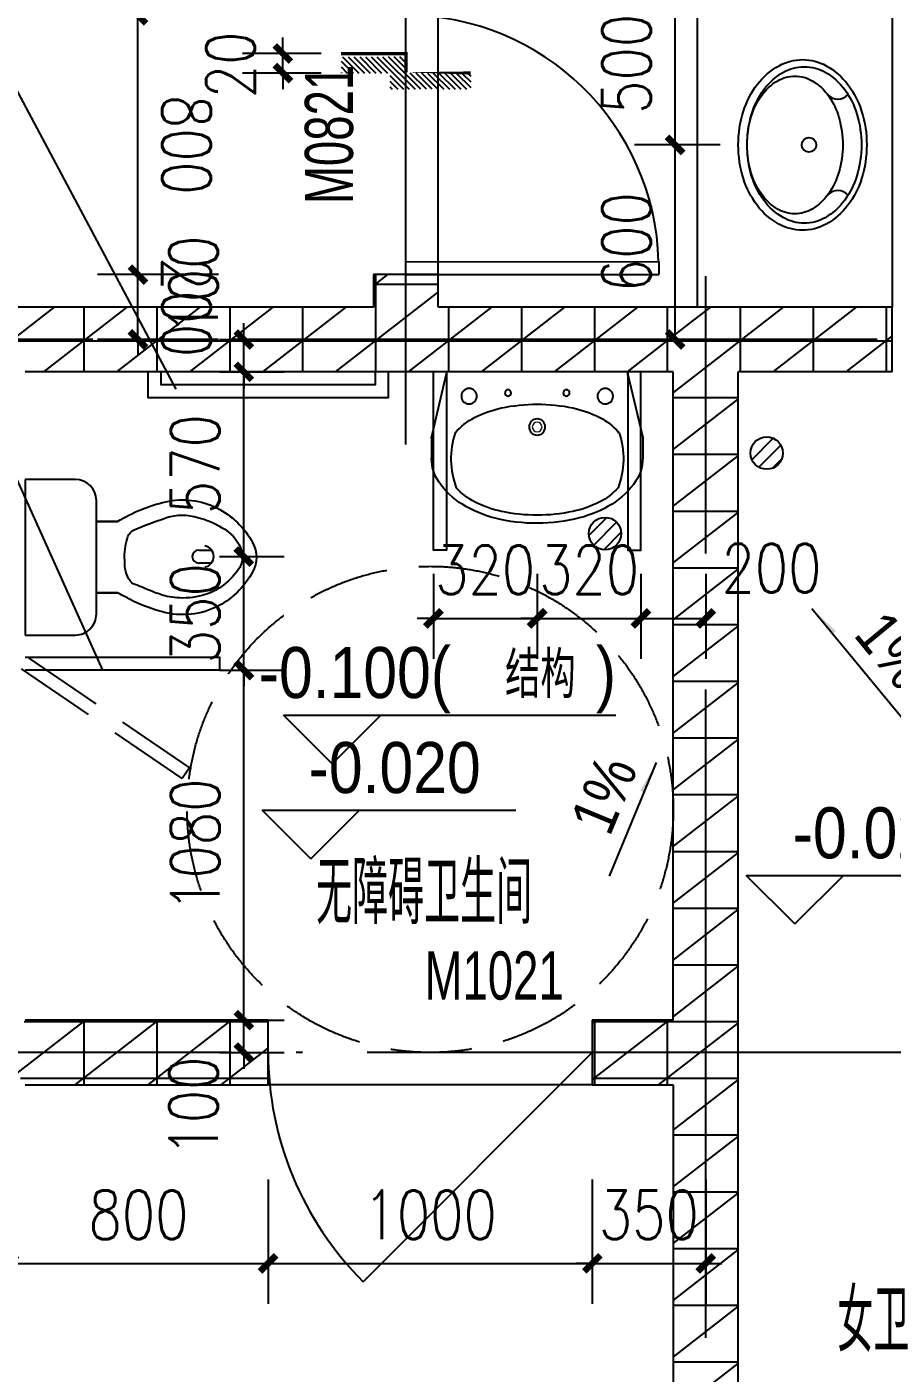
# Model space of a CAD drawing. Extents: x 718358 to 1668613, y -348838 to -159582.
# Drawn here: x 825773 to 828443, y -191310 to -187156 of the extents above; entities that cross this region are included whole.
import ezdxf

# ---------------------------------------------------------------- set-up
doc = ezdxf.new("R2010")
doc.units = 0
doc.header["$LTSCALE"] = 1000
doc.linetypes.add('DASH', pattern=[0.35, 0.25, -0.1])
doc.linetypes.add('DOTE', pattern=[2.4200000000000004, 2, -0.2, 0.02, -0.2])
for name, color, linetype in [('建-厨卫用具', 66, 'Continuous'), ('建-墙体', 2, 'Continuous'), ('建-尺寸', 73, 'Continuous'), ('建-影线', 8, 'Continuous'), ('建-房间名', 7, 'Continuous'), ('建-标高', 3, 'Continuous'), ('建-符号', 3, 'Continuous'), ('建-符号说明', 7, 'Continuous'), ('建-索引', 3, 'Continuous'), ('建-轴网', 14, 'DOTE'), ('建-门窗', 4, 'Continuous'), ('建-门窗-编号', 7, 'Continuous'), ('高差符号', 7, 'Continuous')]:
    doc.layers.add(name, color=color, linetype=linetype)
doc.styles.add('_TCH_DIM', font='gt单线西文.shx', dxfattribs={"width": 0.8, "bigfont": 'gt单线中文.shx'})
doc.styles.add('_TCH_WINDOW', font='gt单线西文.shx', dxfattribs={"height": 3.5, "bigfont": 'gt单线中文.shx'})
doc.styles.add('DIM_FONT', font='SIMPLEX.shx', dxfattribs={"width": 0.8, "bigfont": 'GBCBIG.shx'})
doc.dimstyles.new('DIMN50', dxfattribs={"dimscale": 0.5, "dimtxt": 300, "dimasz": 100, "dimexe": 250, "dimexo": 300, "dimgap": 150, "dimtad": 1, "dimdec": 0, "dimzin": 0, "dimdsep": 46, "dimtxsty": 'DIM_FONT', "dimblk": 'ARCHTICK', "dimcen": 0.09, "dimdle": 1, "dimclrt": 7, "dimazin": 2, "dimtfac": 1, "dimtdec": 0, "dimtix": 1, "dimtmove": 2, "dimatfit": 3, "dimldrblk": 'ARCHTICK', "dimfxl": 1, "dimtolj": 1, "dimtzin": 0, "dimarcsym": 0})
pattern_1 = [(0, (0, 0), (0, 175), []), (37.875, (200, 0), (-84.80763867203999, 109.0383283764141), []), (90, (200, 0), (-225, 1.377727649040772e-14), [])]

# ---------------------------------------------------------------- blocks, each defined once
blk = doc.blocks.new('11111')
at = {"layer": '建-厨卫用具', "elevation": -5.238689482212067e-10}
for points in [[(222493.5282316009, -96606.94766432059, -0.1264059156812979), (222564.6822960513, -96630.97118242795, -0.1060136522014799), (222627.5207213949, -96694.17865737353, -0.08597470939262765), (222663.5344296884, -96779.42934949498, -0.07572130438042109), (222671.6064276355, -96884.02245416993, -0.07572130438042103), (222648.1724310279, -96986.27568149997, -0.08597470939262739), (222599.9605415138, -97065.2711332785, -0.1060136522014799), (222528.4744624663, -97118.50263796386, -0.126405915681298), (222454.5522514319, -97131.75167663977, -0.1264059156813012), (222383.3981869813, -97107.72815853229, -0.1060136522014812), (222320.5597616378, -97044.52068358671, -0.08597470939262748), (222284.5460533442, -96959.26999146538, -0.07572130438042084), (222276.4740553972, -96854.67688679055, -0.0757213043804216), (222299.9080520048, -96752.42365946039, -0.08597470939262851), (222348.1199415189, -96673.42820768198, -0.1060136522014808), (222419.6060205664, -96620.19670299662, -0.1264059156812981)], [(222497.3825549927, -96628.97192561021, -0.1296411155611918), (222560.3961817159, -96650.69494096842, -0.1064128676310377), (222616.5579776643, -96708.73561652552, -0.08448543436858222), (222648.4297942988, -96786.63775058929, -0.07361034533141496), (222655.4466283293, -96882.82215604407, -0.07361034533141518), (222634.2981370569, -96976.91475474008, -0.08448543436858182), (222591.2680628506, -97049.25401034218, -0.1064128676310415), (222527.1484923475, -97098.36152526399, -0.1296411155611935), (222461.6172144718, -97110.53765638312, -0.1296411155611975), (222398.6035877488, -97088.8146410248, -0.1064128676310372), (222342.4417918001, -97030.77396546782, -0.08448543436858316), (222310.5699751657, -96952.87183140405, -0.07361034533141482), (222303.5531411351, -96856.68742594938, -0.07361034533141542), (222324.7016324076, -96762.59482725326, -0.0844854343685807), (222367.731706614, -96690.25557165116, -0.1064128676310396), (222431.851277117, -96641.14805672935, -0.1296411155611968)], [(222466.4157779784, -96655.65696744109, -0.1353250897898321), (222518.5828480072, -96674.2954046505, -0.1069056115425878), (222565.835221879, -96725.46392079617, -0.08188283238079923), (222592.1919599248, -96793.5739319718, -0.0701039261336648), (222597.7947694791, -96878.54041779402, -0.0701039261336652), (222579.7019329764, -96961.7470548799, -0.08188283238079828), (222543.5729512418, -97025.21632257383, -0.1069056115425893), (222489.2802311011, -97068.84319984901, -0.1353250897898379), (222434.9321729141, -97079.57087938895, -0.1353250897898329), (222382.7651028853, -97060.93244217953, -0.1069056115425877), (222335.5127290135, -97009.76392603386, -0.08188283238079921), (222309.1559909678, -96941.65391485812, -0.07010392613366577), (222303.5531814134, -96856.68742903601, -0.07010392613366567), (222321.6460179163, -96773.48079195002, -0.08188283238079766), (222357.7749996507, -96710.0115242562, -0.1069056115425858), (222412.0677197915, -96666.38464698102, -0.135325089789835)]]:
    blk.add_lwpolyline(points, format="xyb", close=True, dxfattribs=at)
at = {"layer": '建-厨卫用具'}
blk.add_circle((222493.8958370817, -96870.82449958904), 22.5, dxfattribs=at)
for centre, radius, start, end in [((222596.1336903667, -96694.94100568886), 41.77963800000008, 217.9863055366795, 314.890153916591), ((222569.4327788044, -97058.88104451296), 41.38907400000033, 36.062965968971, 134.0691055315327)]:
    blk.add_arc(centre, radius, start, end, dxfattribs=at)
at = {"layer": '建-厨卫用具', "style": 'DIM_FONT', "text_generation_flag": 4, "width": 0.8000000000049426, "flags": 9}
for tag in ['XSIZE', 'YSIZE']:
    blk.add_attdef(tag, (222579.701932977, -96961.74705487816), '', height=0.4999999999992017, rotation=265.7525055361522, dxfattribs=at)
blk = doc.blocks.new('A$C28466982')
at = {"layer": '建-厨卫用具'}
h = blk.add_hatch(dxfattribs=at)
h.set_pattern_fill('ANSI31', color=256, scale=20, style=0)
h.set_pattern_definition([(45, (-61544.16680962362, -20665.7264309668), (-22.45064030267288, 22.45064030267288), [])])
edge = h.paths.add_edge_path()
edge.add_arc((50.00074955845776, 50.00030529721698), 50, 0, 360)
blk.add_circle((50.00074955845776, 50.00030529721698), 50, dxfattribs=at)
blk = doc.blocks.new('$plan$00000379')
for p, q in [((-574.8150030926518, 18.02611091148638), (-536.0122078462721, 18.02611091148638)), ((-571.793630337485, 18.02611091148638), (-571.793630337485, 18.02611091148638)), ((-536.0122078462721, -21.97388908851362), (-576.1223916524535, -21.44219996647485))]:
    blk.add_line(p, q)
for points in [[(-155, 240, 0.4142135623730953), (-219.9999999999999, 174.9999999999999, 0.4142135623730953)], [(-220, -175.0000000000001, 0.4142135623730948), (-155, -240, 0.4142135623730948)]]:
    blk.add_lwpolyline(points, format="xyb")
for points in [[(0, 240), (-155, 240)], [(0, -240), (0, 240)], [(-219.9999999999999, 174.9999999999999), (-220, -175)], [(-219.9999999999999, 109.9999999999999), (-284.9999999999999, 109.9999999999999)], [(-285, -110), (-220, -110)], [(-155, -240), (0, -240)]]:
    blk.add_lwpolyline(points)
for points in [[(-285, -109.9999999999999, -0.08237143858099732), (-434.2430248575398, -171.1144866279471, -0.1740470824314706), (-591.8551810229347, -152.0541382201461, -0.1528473020657922), (-702.0939010830311, -45.51443286621149, -0.2548696817408012), (-702.0939010830311, 45.51443286621149, -0.1351933975900247), (-606.5586613463634, 144.4587849712505, -0.1926795873782602), (-434.2430248575398, 171.1144866279471, -0.06671492325264759), (-319.8015900733578, 127.9793987303869, 0.008412373634282743), (-285, 109.9999999999999), (-219.9999999999999, 109.9999999999999), (-220, -110)], [(-306.9262664991139, -0.8683674691580023, -0.07376387316381303), (-317.3481625441127, -63.70912111690426, -0.219411140403852), (-336.9936403498192, -85.0700682716493, -0.01801629876342241), (-436.0513107298644, -122.2654513507056, -0.1630079138164891), (-533.2458641866729, -122.2654513507056, -0.08455933645491755), (-606.1777308904076, -91.92717690741405, -0.1855194945922019), (-665.8032110443054, -26.45408592303762, -0.2527856251577699), (-657.7289295423222, 38.65732423044675, -0.08369401797054446), (-606.1777308904076, 90.19044196909805, -0.07832297871755105), (-556.067464850182, 115.1360233295108, -0.08695088721093433), (-476.9922120850791, 125.6434390788939, -0.07127759831526258), (-415.7427124434507, 114.2651814588573, -0.02171937501492694), (-371.3527887252725, 97.07749431069588, 0.0161687077751177), (-336.9936403498192, 83.3333333333333, -0.1587682366350777), (-323.7586917040814, 72.9958866810358, -0.168813717977954), (-307.532161522342, 11.58422568069976)]]:
    blk.add_lwpolyline(points, format="xyb", close=True)
for centre, radius, start, end in [((-548.839700754657, -2.590130554557462), 33.1624146246389, 100.0495452038997, 259.9504547961003), ((-536.0122078462721, -1.973889088513616), 20, 270, 90.00000000000001)]:
    blk.add_arc(centre, radius, start, end)
blk = doc.blocks.new('$plan$00000344')
for p, q in [((-280, -10), (-280, 0)), ((280, 0), (280, -10)), ((-250.5056433758025, -188.9030317685026), (-250.5056433758025, -185.6802697010202)), ((-247.7897820911921, -182.8401157246291), (-250.1659381378457, -184.9292631582935))]:
    blk.add_line(p, q)
for points in [[(-280, 0), (280, 0)], [(-325.6508892814171, -199.5069900706051), (-280, -5)], [(325.7196470476707, -203.679623150008), (280, -5)]]:
    blk.add_lwpolyline(points)
for points in [[(253.0475816802033, -188.2804691079212, 0.09820830243506523), (193.1688142264323, -140.8346282304191, 0.06628655020752823), (110.3513957322097, -111.3619009821798, 0.05242807133200639), (5.684341886080801e-14, -99.75898632568851, 0.05242807133200623), (-110.351395732209, -111.3619009821796, 0.06628655020752873), (-193.1688142264323, -140.834628230419, 0.09387597160402227), (-250.8409032847541, -185.7313891483784, 0.171377175730478)], [(-325.6508892814171, -199.5069900706051, 0.008223360270598503), (-325.7364341085271, -203.6789118161633, 0.1492852629222198)], [(-325.7364341085271, -265.6789118161633, 0.1492852629222198), (-304.3806079413716, -336.6408204226024, 0.1070785342951636), (-230.904903495943, -407.7090984504992, 0.07562500008442274), (-131.0498841262887, -450.4504317036771, 0.06243575474683043), (-0.8124120338861758, -467.3138035618238, 0.06243575474683045), (129.5575588546746, -451.507376452533, 0.07562500008442267), (229.7559793793862, -409.5773992771719, 0.1070785342951638), (303.8057199892309, -339.1074397112891, 0.1492852629222203), (325.7364341085272, -268.3210881838367, 0.005205445689566639), (325.7196470476707, -265.679623150008, 0.08659555624924029)], [(-249.5287737420379, -357.743287390725, 0.09134118956209383), (-193.1688142264323, -401.1653717695809, 0.06628655020752874), (-110.3513957322091, -430.6380990178203, 0.05242807133200617), (0, -442.2410136743115, 0.05242807133200618), (110.3513957322091, -430.6380990178203, 0.06628655020752877), (193.1688142264322, -401.165371769581, 0.09175590019007512), (249.7445037594281, -357.502875476107, 0.1713771757304789)]]:
    blk.add_lwpolyline(points, format="xyb")
at = {"flags": 128}
for points in [[(-325.7196470476707, -203.679623150008), (-325.7364341085272, -268.3210881838367)], [(325.7196470476707, -203.679623150008), (325.7364341085272, -268.3210881838367)]]:
    blk.add_lwpolyline(points, dxfattribs=at)
for points in [[(-253.0475816802033, -188.2804691079212, 0.1725462446217063), (-249.7445037594281, -357.502875476107, 0.7263952009259942)], [(253.0475816802033, -188.2804691079212, -0.1725462446217063), (249.7445037594281, -357.502875476107, -0.7263952009259942)]]:
    blk.add_lwpolyline(points, format="xyb", dxfattribs=at)
for centre, radius in [((-210, -75), 24), ((-210, -75), 24), ((-210, -75), 24), ((-90, -65), 10), ((90, -65), 10), ((210, -75), 24), ((0, -170), 25)]:
    blk.add_circle(centre, radius)
at = {"lineweight": 13}
blk.add_circle((0, -170), 15, dxfattribs=at)
blk.add_arc((-249.5056433758025, -185.6802697010202), 1, 131.3223568947546, 180)
blk = doc.blocks.new('_ArchTick')
at = {"color": 0, "linetype": 'ByBlock', "const_width": 0.4}
blk.add_lwpolyline([(-0.5, -0.5), (0.5, 0.5)], dxfattribs=at)
blk = doc.blocks.new('*D743')
at = {"layer": 'Defpoints', "color": 0, "transparency": 16777216}
for p in [(826115.9498024258, -187920.4578857506), (826514.1231531292, -187920.4574205616), (826514.1233867925, -188120.458894691)]:
    blk.add_point(p, dxfattribs=at)
at = {"layer": '建-尺寸', "color": 0, "lineweight": -2, "transparency": 16777216}
for p, q in [((826115.9498024258, -187920.4578857506), (826115.9497440105, -187870.4578857506)), ((826364.1231531294, -187920.4575958078), (825990.9498024259, -187920.4580317891)), ((826115.950036089, -188120.45935988), (826115.9498024258, -187920.4578857506)), ((826364.1233867926, -188120.4590699372), (825990.9500360892, -188120.4595059184)), ((826115.950036089, -188120.45935988), (826115.9500945044, -188170.45935988))]:
    blk.add_line(p, q, dxfattribs=at)
at = {"layer": '建-尺寸', "color": 0, "lineweight": -2, "transparency": 16777216, "xscale": 50, "yscale": 50, "zscale": 50}
for p, rotation in [((826115.9498024258, -187920.4578857506), 270.0000669390957), ((826115.950036089, -188120.45935988), 90.00006693909572)]:
    blk.add_blockref('_ArchTick', p, dxfattribs=dict(at, rotation=rotation))
at = {"layer": '建-尺寸', "color": 7, "transparency": 16777216, "insert": (826265.9499192574, -188020.4584475693), "char_height": 150, "attachment_point": 5, "rotation": 270.00006693909575, "style": 'DIM_FONT'}
blk.add_mtext('\\A1;200', dxfattribs=at)
blk = doc.blocks.new('*D744')
at = {"layer": 'Defpoints', "color": 0, "transparency": 16777216}
for p in [(826115.9488677796, -187120.4578857512), (826514.122218483, -187120.4574205622), (826514.1231531291, -187920.4574205616)]:
    blk.add_point(p, dxfattribs=at)
at = {"layer": '建-尺寸', "color": 0, "lineweight": -2, "transparency": 16777216}
for p, q in [((826364.1222184831, -187120.4575958083), (825990.9488677797, -187120.4580317896)), ((826115.9498030099, -187920.9578857506), (826115.9488671955, -187119.9578857512)), ((826364.1231531292, -187920.4575958078), (825990.9498024258, -187920.4580317891))]:
    blk.add_line(p, q, dxfattribs=at)
at = {"layer": '建-尺寸', "color": 0, "lineweight": -2, "transparency": 16777216, "xscale": 50, "yscale": 50, "zscale": 50}
for p, rotation in [((826115.9488677796, -187120.4578857512), 90.00006693909721), ((826115.9498024257, -187920.4578857506), 270.0000669390972)]:
    blk.add_blockref('_ArchTick', p, dxfattribs=dict(at, rotation=rotation))
at = {"layer": '建-尺寸', "color": 7, "transparency": 16777216, "insert": (826265.9493351027, -187520.4577105049), "char_height": 150, "attachment_point": 5, "rotation": 270.0000669390972, "style": 'DIM_FONT'}
blk.add_mtext('\\A1;800', dxfattribs=at)
blk = doc.blocks.new('*D746')
at = {"layer": 'Defpoints', "color": 0, "transparency": 16777216}
for p in [(826563.0619689224, -187238.415451575), (826831.3946481931, -187238.415451575), (826831.3946481931, -187298.415451575)]:
    blk.add_point(p, dxfattribs=at)
at = {"layer": '建-尺寸', "color": 0, "lineweight": -2, "transparency": 16777216}
for p, q in [((826563.0619689224, -187238.415451575), (826563.0619689224, -187188.415451575)), ((826681.3946481931, -187238.415451575), (826438.0619689224, -187238.415451575)), ((826563.0619689224, -187298.415451575), (826563.0619689224, -187238.415451575)), ((826681.3946481931, -187298.415451575), (826438.0619689224, -187298.415451575)), ((826563.0619689224, -187298.415451575), (826563.0619689224, -187348.415451575))]:
    blk.add_line(p, q, dxfattribs=at)
at = {"layer": '建-尺寸', "color": 0, "lineweight": -2, "transparency": 16777216, "xscale": 50, "yscale": 50, "zscale": 50}
for p, rotation in [((826563.0619689224, -187238.415451575), 270), ((826563.0619689224, -187298.415451575), 90)]:
    blk.add_blockref('_ArchTick', p, dxfattribs=dict(at, rotation=rotation))
at = {"layer": '建-尺寸', "color": 7, "transparency": 16777216, "insert": (826401.9028826382, -187273.4154515751), "char_height": 150, "attachment_point": 5, "rotation": 90, "style": 'DIM_FONT'}
blk.add_mtext('\\A1;20', dxfattribs=at)
blk = doc.blocks.new('*D747')
at = {"layer": 'Defpoints', "color": 0, "transparency": 16777216}
for p in [(827773.5077382015, -187520.2894817392), (828061.8501333913, -187520.2894817392), (828061.8501333774, -188120.4570441126)]:
    blk.add_point(p, dxfattribs=at)
at = {"layer": '建-尺寸', "color": 0, "lineweight": -2, "transparency": 16777216}
for p, q in [((827911.8501333913, -187520.2894817392), (827648.5077382015, -187520.2894817392)), ((827773.5077382015, -188120.9570441126), (827773.5077382015, -187519.7894817392)), ((827911.8501333774, -188120.4570441126), (827648.5077382015, -188120.4570441126))]:
    blk.add_line(p, q, dxfattribs=at)
at = {"layer": '建-尺寸', "color": 0, "lineweight": -2, "transparency": 16777216, "xscale": 50, "yscale": 50, "zscale": 50}
for p, rotation in [((827773.5077382015, -187520.2894817392), 90), ((827773.5077382015, -188120.4570441126), 270)]:
    blk.add_blockref('_ArchTick', p, dxfattribs=dict(at, rotation=rotation))
at = {"layer": '建-尺寸', "color": 7, "transparency": 16777216, "insert": (827623.5077382015, -187820.3732629258), "char_height": 150, "attachment_point": 5, "rotation": 90, "style": 'DIM_FONT'}
blk.add_mtext('\\A1;600', dxfattribs=at)
blk = doc.blocks.new('*D748')
at = {"layer": 'Defpoints', "color": 0, "transparency": 16777216}
for p in [(827773.5077382143, -187020.45565489), (828061.850133403, -187020.45565489), (828061.8501333913, -187520.2894817392)]:
    blk.add_point(p, dxfattribs=at)
at = {"layer": '建-尺寸', "color": 0, "lineweight": -2, "transparency": 16777216}
for p, q in [((827911.850133403, -187020.45565489), (827648.5077382143, -187020.45565489)), ((827773.5077382143, -187520.7894817392), (827773.5077382143, -187019.95565489)), ((827911.8501333913, -187520.2894817392), (827648.5077382143, -187520.2894817392))]:
    blk.add_line(p, q, dxfattribs=at)
at = {"layer": '建-尺寸', "color": 0, "lineweight": -2, "transparency": 16777216, "xscale": 50, "yscale": 50, "zscale": 50}
for p, rotation in [((827773.5077382143, -187020.45565489), 90), ((827773.5077382143, -187520.2894817392), 270)]:
    blk.add_blockref('_ArchTick', p, dxfattribs=dict(at, rotation=rotation))
at = {"layer": '建-尺寸', "color": 7, "transparency": 16777216, "insert": (827623.5077382143, -187270.3725683145), "char_height": 150, "attachment_point": 5, "rotation": 90, "style": 'DIM_FONT'}
blk.add_mtext('\\A1;500', dxfattribs=at)
blk = doc.blocks.new('*D781')
at = {"layer": 'Defpoints', "color": 0, "transparency": 16777216}
for p in [(827517.7224404048, -190562.8113275873), (827867.7225103618, -190562.811327587), (827867.7225103618, -190971.1346152364)]:
    blk.add_point(p, dxfattribs=at)
at = {"layer": '建-尺寸', "color": 0, "lineweight": -2, "transparency": 16777216}
for p, q in [((827517.7224404048, -190712.8113275873), (827517.7224404048, -191096.1346152364)), ((827867.7225103618, -190712.811327587), (827867.7225103618, -191096.1346152364)), ((827517.7224404048, -190971.1346152364), (827467.7224404048, -190971.1346152364)), ((827517.7224404048, -190971.1346152364), (827867.7225103618, -190971.1346152364)), ((827867.7225103618, -190971.1346152364), (827917.7225103618, -190971.1346152364))]:
    blk.add_line(p, q, dxfattribs=at)
at = {"layer": '建-尺寸', "color": 0, "lineweight": -2, "transparency": 16777216, "xscale": 50, "yscale": 50, "zscale": 50}
blk.add_blockref('_ArchTick', (827517.7224404048, -190971.1346152364), dxfattribs=at)
at = {"layer": '建-尺寸', "color": 0, "lineweight": -2, "transparency": 16777216, "xscale": 50, "yscale": 50, "zscale": 50, "rotation": 180}
blk.add_blockref('_ArchTick', (827867.7225103618, -190971.1346152364), dxfattribs=at)
at = {"layer": '建-尺寸', "color": 7, "transparency": 16777216, "insert": (827692.7224753833, -190821.1346152364), "char_height": 150, "attachment_point": 5, "style": 'DIM_FONT'}
blk.add_mtext('\\A1;350', dxfattribs=at)
blk = doc.blocks.new('*D782')
at = {"layer": 'Defpoints', "color": 0, "transparency": 16777216}
for p in [(826517.722440405, -190562.8113275881), (827517.7224404048, -190562.8113275873), (827517.7224404048, -190971.134615237)]:
    blk.add_point(p, dxfattribs=at)
at = {"layer": '建-尺寸', "color": 0, "lineweight": -2, "transparency": 16777216}
for p, q in [((826517.722440405, -190712.8113275881), (826517.722440405, -191096.134615237)), ((827517.7224404048, -190712.8113275873), (827517.7224404048, -191096.134615237)), ((826517.222440405, -190971.134615237), (827518.2224404048, -190971.134615237))]:
    blk.add_line(p, q, dxfattribs=at)
at = {"layer": '建-尺寸', "color": 0, "lineweight": -2, "transparency": 16777216, "xscale": 50, "yscale": 50, "zscale": 50, "rotation": 180}
blk.add_blockref('_ArchTick', (826517.722440405, -190971.134615237), dxfattribs=at)
at = {"layer": '建-尺寸', "color": 0, "lineweight": -2, "transparency": 16777216, "xscale": 50, "yscale": 50, "zscale": 50}
blk.add_blockref('_ArchTick', (827517.7224404048, -190971.134615237), dxfattribs=at)
at = {"layer": '建-尺寸', "color": 7, "transparency": 16777216, "insert": (827017.7224404049, -190821.134615237), "char_height": 150, "attachment_point": 5, "style": 'DIM_FONT'}
blk.add_mtext('\\A1;1000', dxfattribs=at)
blk = doc.blocks.new('*D783')
at = {"layer": 'Defpoints', "color": 0, "transparency": 16777216}
for p in [(825717.7225103622, -190562.8113275888), (826517.722440405, -190562.8113275881), (826517.722440405, -190971.1346152377)]:
    blk.add_point(p, dxfattribs=at)
at = {"layer": '建-尺寸', "color": 0, "lineweight": -2, "transparency": 16777216}
for p, q in [((825717.7225103622, -190712.8113275888), (825717.7225103622, -191096.1346152377)), ((826517.722440405, -190712.8113275881), (826517.722440405, -191096.1346152377)), ((825717.2225103622, -190971.1346152377), (826518.222440405, -190971.1346152377))]:
    blk.add_line(p, q, dxfattribs=at)
at = {"layer": '建-尺寸', "color": 0, "lineweight": -2, "transparency": 16777216, "xscale": 50, "yscale": 50, "zscale": 50, "rotation": 180}
blk.add_blockref('_ArchTick', (825717.7225103622, -190971.1346152377), dxfattribs=at)
at = {"layer": '建-尺寸', "color": 0, "lineweight": -2, "transparency": 16777216, "xscale": 50, "yscale": 50, "zscale": 50}
blk.add_blockref('_ArchTick', (826517.722440405, -190971.1346152377), dxfattribs=at)
at = {"layer": '建-尺寸', "color": 7, "transparency": 16777216, "insert": (826117.7224753837, -190821.1346152377), "char_height": 150, "attachment_point": 5, "style": 'DIM_FONT'}
blk.add_mtext('\\A1;800', dxfattribs=at)
blk = doc.blocks.new('*D784')
at = {"layer": 'Defpoints', "color": 0, "transparency": 16777216}
for p in [(826217.1341391623, -188120.4570441142), (826442.5848948215, -188120.4570441142), (826217.1341391624, -188220.4568947197)]:
    blk.add_point(p, dxfattribs=at)
at = {"layer": '建-尺寸', "color": 0, "lineweight": -2, "transparency": 16777216}
for p, q in [((826442.5848948215, -188120.4570441142), (826442.5848948215, -188070.4570441142)), ((826367.1341391623, -188120.4570441142), (826567.5848948215, -188120.4570441142)), ((826442.5848948215, -188220.4568947197), (826442.5848948215, -188120.4570441142)), ((826367.1341391624, -188220.4568947197), (826567.5848948215, -188220.4568947197)), ((826442.5848948215, -188220.4568947197), (826442.5848948215, -188270.4568947197))]:
    blk.add_line(p, q, dxfattribs=at)
at = {"layer": '建-尺寸', "color": 0, "lineweight": -2, "transparency": 16777216, "xscale": 50, "yscale": 50, "zscale": 50}
for p, rotation in [((826442.5848948215, -188120.4570441142), 270), ((826442.5848948215, -188220.4568947197), 90)]:
    blk.add_blockref('_ArchTick', p, dxfattribs=dict(at, rotation=rotation))
at = {"layer": '建-尺寸', "color": 7, "transparency": 16777216, "insert": (826287.5848948214, -187953.8856155426), "char_height": 150, "attachment_point": 5, "rotation": 90, "style": 'DIM_FONT'}
blk.add_mtext('\\A1;100', dxfattribs=at)
blk = doc.blocks.new('*D785')
at = {"layer": 'Defpoints', "color": 0, "transparency": 16777216}
for p in [(826217.1341391624, -188220.4568947196), (826442.5848948217, -188220.4568947196), (826217.1341391627, -188790.4830379596)]:
    blk.add_point(p, dxfattribs=at)
at = {"layer": '建-尺寸', "color": 0, "lineweight": -2, "transparency": 16777216}
for p, q in [((826367.1341391624, -188220.4568947196), (826567.5848948217, -188220.4568947196)), ((826442.5848948217, -188790.9830379596), (826442.5848948217, -188219.9568947196)), ((826367.1341391627, -188790.4830379596), (826567.5848948217, -188790.4830379596))]:
    blk.add_line(p, q, dxfattribs=at)
at = {"layer": '建-尺寸', "color": 0, "lineweight": -2, "transparency": 16777216, "xscale": 50, "yscale": 50, "zscale": 50}
for p, rotation in [((826442.5848948217, -188220.4568947196), 90), ((826442.5848948217, -188790.4830379596), 270)]:
    blk.add_blockref('_ArchTick', p, dxfattribs=dict(at, rotation=rotation))
at = {"layer": '建-尺寸', "color": 7, "transparency": 16777216, "insert": (826292.5848948217, -188505.4699663395), "char_height": 150, "attachment_point": 5, "rotation": 90, "style": 'DIM_FONT'}
blk.add_mtext('\\A1;570', dxfattribs=at)
blk = doc.blocks.new('*D786')
at = {"layer": 'Defpoints', "color": 0, "transparency": 16777216}
for p in [(826217.1341391627, -188790.4830379596), (826442.5848948221, -188790.4830379596), (826217.134139163, -189140.4569270478)]:
    blk.add_point(p, dxfattribs=at)
at = {"layer": '建-尺寸', "color": 0, "lineweight": -2, "transparency": 16777216}
for p, q in [((826442.5848948221, -188790.4830379596), (826442.5848948221, -188740.4830379596)), ((826367.1341391627, -188790.4830379596), (826567.5848948221, -188790.4830379596)), ((826442.5848948221, -189140.4569270478), (826442.5848948221, -188790.4830379596)), ((826367.134139163, -189140.4569270478), (826567.5848948221, -189140.4569270478)), ((826442.5848948221, -189140.4569270478), (826442.5848948221, -189190.4569270478))]:
    blk.add_line(p, q, dxfattribs=at)
at = {"layer": '建-尺寸', "color": 0, "lineweight": -2, "transparency": 16777216, "xscale": 50, "yscale": 50, "zscale": 50}
for p, rotation in [((826442.5848948221, -188790.4830379596), 270), ((826442.5848948221, -189140.4569270478), 90)]:
    blk.add_blockref('_ArchTick', p, dxfattribs=dict(at, rotation=rotation))
at = {"layer": '建-尺寸', "color": 7, "transparency": 16777216, "insert": (826292.5848948221, -188965.4699825036), "char_height": 150, "attachment_point": 5, "rotation": 90, "style": 'DIM_FONT'}
blk.add_mtext('\\A1;350', dxfattribs=at)
blk = doc.blocks.new('*D787')
at = {"layer": 'Defpoints', "color": 0, "transparency": 16777216}
for p in [(826217.134139163, -189140.4569270478), (826442.5848948226, -189140.4569270478), (826217.1341391637, -190220.4569270384)]:
    blk.add_point(p, dxfattribs=at)
at = {"layer": '建-尺寸', "color": 0, "lineweight": -2, "transparency": 16777216}
for p, q in [((826367.134139163, -189140.4569270478), (826567.5848948226, -189140.4569270478)), ((826442.5848948226, -190220.9569270384), (826442.5848948226, -189139.9569270478)), ((826367.1341391637, -190220.4569270384), (826567.5848948226, -190220.4569270384))]:
    blk.add_line(p, q, dxfattribs=at)
at = {"layer": '建-尺寸', "color": 0, "lineweight": -2, "transparency": 16777216, "xscale": 50, "yscale": 50, "zscale": 50}
for p, rotation in [((826442.5848948226, -189140.4569270478), 90), ((826442.5848948226, -190220.4569270384), 270)]:
    blk.add_blockref('_ArchTick', p, dxfattribs=dict(at, rotation=rotation))
at = {"layer": '建-尺寸', "color": 7, "transparency": 16777216, "insert": (826292.5848948226, -189680.456927043), "char_height": 150, "attachment_point": 5, "rotation": 90, "style": 'DIM_FONT'}
blk.add_mtext('\\A1;1080', dxfattribs=at)
blk = doc.blocks.new('*D788')
at = {"layer": 'Defpoints', "color": 0, "transparency": 16777216}
for p in [(826217.1341391637, -190220.4569270386), (826442.5848948229, -190220.4569270386), (826217.1341391638, -190320.4569270388)]:
    blk.add_point(p, dxfattribs=at)
at = {"layer": '建-尺寸', "color": 0, "lineweight": -2, "transparency": 16777216}
for p, q in [((826442.5848948229, -190220.4569270386), (826442.5848948229, -190170.4569270386)), ((826367.1341391637, -190220.4569270386), (826567.5848948229, -190220.4569270386)), ((826442.5848948229, -190320.4569270388), (826442.5848948229, -190220.4569270386)), ((826367.1341391638, -190320.4569270388), (826567.5848948229, -190320.4569270388)), ((826442.5848948229, -190320.4569270388), (826442.5848948229, -190370.4569270388))]:
    blk.add_line(p, q, dxfattribs=at)
at = {"layer": '建-尺寸', "color": 0, "lineweight": -2, "transparency": 16777216, "xscale": 50, "yscale": 50, "zscale": 50}
for p, rotation in [((826442.5848948229, -190220.4569270386), 270), ((826442.5848948229, -190320.4569270388), 90)]:
    blk.add_blockref('_ArchTick', p, dxfattribs=dict(at, rotation=rotation))
at = {"layer": '建-尺寸', "color": 7, "transparency": 16777216, "insert": (826287.5848948231, -190487.0283556101), "char_height": 150, "attachment_point": 5, "rotation": 90, "style": 'DIM_FONT'}
blk.add_mtext('\\A1;100', dxfattribs=at)
blk = doc.blocks.new('*D789')
at = {"layer": 'Defpoints', "color": 0, "transparency": 16777216}
for p in [(827667.721976652, -188693.5208044645), (827867.7225103616, -188693.5205349759), (827867.7228977503, -188981.0205961474)]:
    blk.add_point(p, dxfattribs=at)
at = {"layer": '建-尺寸', "color": 0, "lineweight": -2, "transparency": 16777216}
for p, q in [((827667.7221787679, -188843.5208044643), (827667.7225324707, -189106.0208656358)), ((827867.7227124774, -188843.5205349758), (827867.7230661802, -189106.0205961473)), ((827667.2223640408, -188981.0208663096), (827868.2228977503, -188981.0205954737))]:
    blk.add_line(p, q, dxfattribs=at)
at = {"layer": '建-尺寸', "color": 0, "lineweight": -2, "transparency": 16777216, "xscale": 50, "yscale": 50, "zscale": 50}
for p, rotation in [((827667.7223640408, -188981.0208656359), 180.0000772025761), ((827867.7228977503, -188981.0205961474), 7.720257610417451e-05)]:
    blk.add_blockref('_ArchTick', p, dxfattribs=dict(at, rotation=rotation))
at = {"layer": '建-尺寸', "color": 7, "transparency": 16777216, "insert": (828071.1512603259, -188826.0203220399), "char_height": 150, "attachment_point": 5, "rotation": 7.720257610417448e-05, "style": 'DIM_FONT'}
blk.add_mtext('\\A1;200', dxfattribs=at)
blk = doc.blocks.new('*D790')
at = {"layer": 'Defpoints', "color": 0, "transparency": 16777216}
for p in [(827347.7224886807, -188693.5212356443), (827667.7219766519, -188693.5208044644), (827667.7223640408, -188981.0208656359)]:
    blk.add_point(p, dxfattribs=at)
at = {"layer": '建-尺寸', "color": 0, "lineweight": -2, "transparency": 16777216}
for p, q in [((827347.7226907966, -188843.5212356441), (827347.7230444995, -189106.0212968157)), ((827667.7221787678, -188843.5208044643), (827667.7225324707, -189106.0208656358)), ((827347.7228760696, -188981.0212968158), (827297.7228760697, -188981.0213641878)), ((827347.7228760696, -188981.0212968158), (827667.7223640408, -188981.0208656359)), ((827667.7223640408, -188981.0208656359), (827717.7223640407, -188981.020798264))]:
    blk.add_line(p, q, dxfattribs=at)
at = {"layer": '建-尺寸', "color": 0, "lineweight": -2, "transparency": 16777216, "xscale": 50, "yscale": 50, "zscale": 50}
for p, rotation in [((827347.7228760696, -188981.0212968158), 7.72025794493203e-05), ((827667.7223640408, -188981.0208656359), 180.0000772025794)]:
    blk.add_blockref('_ArchTick', p, dxfattribs=dict(at, rotation=rotation))
at = {"layer": '建-尺寸', "color": 7, "transparency": 16777216, "insert": (827507.7224179393, -188831.021081226), "char_height": 150, "attachment_point": 5, "rotation": 7.720257943739581e-05, "style": 'DIM_FONT'}
blk.add_mtext('\\A1;320', dxfattribs=at)
blk = doc.blocks.new('*D791')
at = {"layer": 'Defpoints', "color": 0, "transparency": 16777216}
for p in [(827027.7224409445, -188693.5216668249), (827347.7224886807, -188693.5212356443), (827347.7228760696, -188981.0212968158)]:
    blk.add_point(p, dxfattribs=at)
at = {"layer": '建-尺寸', "color": 0, "lineweight": -2, "transparency": 16777216}
for p, q in [((827027.7226430604, -188843.5216668247), (827027.7229967632, -189106.0217279962)), ((827347.7226907966, -188843.5212356441), (827347.7230444994, -189106.0212968157)), ((827027.7228283334, -188981.0217279964), (826977.7228283334, -188981.0217953683)), ((827027.7228283334, -188981.0217279964), (827347.7228760696, -188981.0212968158)), ((827347.7228760696, -188981.0212968158), (827397.7228760696, -188981.0212294438))]:
    blk.add_line(p, q, dxfattribs=at)
at = {"layer": '建-尺寸', "color": 0, "lineweight": -2, "transparency": 16777216, "xscale": 50, "yscale": 50, "zscale": 50}
for p, rotation in [((827027.7228283334, -188981.0217279964), 7.720257465315682e-05), ((827347.7228760696, -188981.0212968158), 180.0000772025746)]:
    blk.add_blockref('_ArchTick', p, dxfattribs=dict(at, rotation=rotation))
at = {"layer": '建-尺寸', "color": 7, "transparency": 16777216, "insert": (827187.7226500856, -188831.0215124062), "char_height": 150, "attachment_point": 5, "rotation": 7.720257466656379e-05, "style": 'DIM_FONT'}
blk.add_mtext('\\A1;320', dxfattribs=at)

msp = doc.modelspace()

# ---------------------------------------------------------------- hatches: boundary and pattern name
at = {"layer": '建-影线'}
h = msp.add_hatch(dxfattribs=at)
h.set_pattern_fill('空心砖', color=256, scale=50, style=0)
h.set_pattern_definition(pattern_1)
h.paths.add_polyline_path([(827042.7272893919, -188020.456920512), (827042.727172561, -187920.4568029895), (826842.7271725612, -187920.4570366511), (826842.7272893918, -188020.4569137853), (826942.7273263248, -188087.1235847058)])
h = msp.add_hatch(dxfattribs=at)
h.set_pattern_fill('空心砖', color=256, scale=50, style=0)
h.set_pattern_definition(pattern_1)
h.paths.add_polyline_path([(826942.7273281057, -188087.1235847058), (826842.7272893918, -188020.4569137853), (825717.7225163963, -188020.4568458936), (825684.3891790397, -188153.7901772154), (825767.7225103616, -188220.456848911), (826942.7274001904, -188220.45691982)])
h = msp.add_hatch(dxfattribs=at)
h.set_pattern_fill('空心砖', color=256, scale=50, style=0)
h.set_pattern_definition(pattern_1)
h.paths.add_polyline_path([(827851.0558506191, -188153.7902694791), (827817.7225110536, -188020.4569258749), (827042.7272893919, -188020.456920512), (826942.7273263248, -188087.1235847058), (826942.7274055332, -188220.45691982), (827767.7225103616, -188220.4569255289)])
h = msp.add_hatch(dxfattribs=at)
h.set_pattern_fill('空心砖', color=256, scale=50, style=0)
h.set_pattern_definition(pattern_1)
h.paths.add_polyline_path([(828442.7225317094, -188020.4570557027), (827817.722531134, -188020.4569258749), (827851.0558439256, -188153.7902694791), (827967.7225103616, -188220.4569570335), (828442.7224901645, -188220.4570557027)])
h = msp.add_hatch(dxfattribs=at)
h.set_pattern_fill('空心砖', color=256, scale=50, style=0)
h.set_pattern_definition(pattern_1)
h.paths.add_polyline_path([(827834.3891770284, -190320.4569270373), (827967.7225103618, -190320.4569270373), (827967.7225103616, -188220.4569570335), (827851.0558506191, -188153.7902694791), (827767.7225103616, -188220.4569255289), (827767.7225103618, -190220.4569270374)])
h = msp.add_hatch(dxfattribs=at)
h.set_pattern_fill('空心砖', color=256, scale=50, style=0)
h.set_pattern_definition(pattern_1)
h.paths.add_polyline_path([(825767.7225103618, -190420.4569270388), (826517.7224404049, -190420.4569270383), (826517.7224404048, -190220.4569270383), (825767.7225103618, -190220.4569270388), (825701.0558436951, -190320.4569270388)])
h = msp.add_hatch(dxfattribs=at)
h.set_pattern_fill('空心砖', color=256, scale=50, style=0)
h.set_pattern_definition(pattern_1)
h.paths.add_polyline_path([(827767.7225103618, -190220.4569270374), (827517.7224404047, -190220.4569270375), (827517.7224404048, -190420.4569270375), (827767.7225103618, -190420.4569270374), (827834.3891770284, -190320.4569270373)])
h = msp.add_hatch(dxfattribs=at)
h.set_pattern_fill('空心砖', color=256, scale=50, style=0)
h.set_pattern_definition(pattern_1)
h.paths.add_polyline_path([(827767.7225103618, -190420.4569270374), (827767.7225103618, -191520.4559646642), (827967.7225103618, -191520.4559646642), (827967.7225103618, -190320.4569270373), (827834.3891770284, -190320.4569270373)])
at = {"layer": '建-符号'}
for points in [[(828195.6371545483, -188951.5560584261), (828259.2158143654, -189028.7425469838), (828269.5073461732, -189020.2653923415)], [(827716.2984446097, -189425.5828894798), (827677.9544646582, -189517.9394766919), (827665.6402530299, -189512.8269460317)]]:
    msp.add_hatch(color=256, dxfattribs=at).paths.add_polyline_path(points)
at = {"layer": '高差符号'}
h = msp.add_hatch(dxfattribs=at)
h.set_pattern_fill('ANSI31', color=256, scale=100, angle=360, style=0)
h.set_pattern_definition([(135.0000000000634, (605322.0813115963, 555791.6416030112), (8.838834764822053, 8.838834764841634), [])])
h.paths.add_polyline_path([(826892.726375727, -187298.4154515819), (826742.726375727, -187298.4154515819), (826742.726375727, -187248.4154515821), (826942.726375727, -187248.4154515818), (826942.726375727, -187298.4154515819), (827142.7263757268, -187298.4154515816), (827142.726375727, -187348.4154515815), (826892.726375727, -187348.4154515819)])

# ---------------------------------------------------------------- linework, layer by layer
at = {"layer": '建-厨卫用具'}
msp.add_lwpolyline([(828442.7225109369, -187020.4556548999), (828442.7225109369, -188020.455654886), (827842.7225109369, -188020.455654886), (827842.7225109406, -187020.455654886)], close=True, dxfattribs=at)
for points in [[(826887.7224409452, -188220.4569270496), (826887.7224409448, -188300.4569270497), (826147.7224409448, -188300.4569270476), (826147.7224409452, -188220.4569270475)], [(826847.7224409452, -188220.4569270494), (826847.7224409452, -188260.4569270494), (826187.7224409452, -188260.4569270478), (826187.7224409452, -188220.4569270477)], [(827067.7224409452, -188220.45692705), (827067.7224409438, -188770.45692705), (827027.7224409438, -188770.4569270499), (827027.7224409452, -188220.4569270499)], [(827627.7224409457, -188220.4569270521), (827627.7224409431, -188770.4569270521), (827667.7224409431, -188770.4569270522), (827667.7224409457, -188220.4569270522)], [(825767.7224409427, -189100.4569270465), (826367.7224409429, -189100.4569270482), (826367.7224409424, -189140.4569270483), (825767.7224409429, -189140.4569270465)]]:
    msp.add_lwpolyline(points, dxfattribs=at)
at = {"layer": '建-厨卫用具', "linetype": 'DASH'}
msp.add_lwpolyline([(825778.9953271693, -189103.9365748672), (826274.6058925432, -189442.1231616648), (826252.0601200901, -189475.163866023), (825756.449554716, -189136.9772792258)], dxfattribs=at)
msp.add_circle((827017.7224409415, -189570.45692705), 750.0000000000001, dxfattribs=at)
at = {"layer": '建-墙体'}
for p, q in [((827042.727172561, -187920.4568029895), (826842.7271725612, -187920.4570366511)), ((826842.7271725612, -187920.4570366511), (826842.7272893918, -188020.4569137853)), ((827042.7272893919, -188020.456920512), (827042.727172561, -187920.4568029895)), ((826842.7272893918, -188020.4569137853), (825717.7225163963, -188020.4568458936)), ((827817.7225110536, -188020.4569258749), (827042.7272893919, -188020.456920512)), ((828442.7225317094, -188020.4570557027), (827817.722531134, -188020.4569258749)), ((828442.7224901645, -188220.4570557027), (828442.7225317094, -188020.4570557027)), ((826942.7274001904, -188220.45691982), (825767.7225103616, -188220.456848911)), ((827767.7225103616, -188220.4569255289), (826942.7274055332, -188220.45691982)), ((827767.7225103618, -190220.4569270374), (827767.7225103616, -188220.4569255289)), ((827967.7225103618, -190320.4569270373), (827967.7225103616, -188220.4569570335)), ((828442.7224901645, -188220.4570557027), (827967.7225103616, -188220.4569570335)), ((826517.7224404048, -190220.4569270383), (825767.7225103618, -190220.4569270388)), ((826517.7224404049, -190420.4569270383), (826517.7224404048, -190220.4569270383)), ((827767.7225103618, -190220.4569270374), (827517.7224404047, -190220.4569270375)), ((827517.7224404047, -190220.4569270375), (827517.7224404048, -190420.4569270375)), ((827967.7225103618, -191520.4559646642), (827967.7225103618, -190320.4569270373)), ((825767.7225103618, -190420.4569270388), (826517.7224404049, -190420.4569270383)), ((827517.7224404048, -190420.4569270375), (827767.7225103618, -190420.4569270374)), ((827767.7225103618, -190420.4569270374), (827767.7225103618, -191520.4559646642))]:
    msp.add_line(p, q, dxfattribs=at)
at = {"layer": '建-标高'}
for p, q in [((826715.4945471564, -189429.4321279459), (826565.4945471564, -189279.4321279459)), ((826565.4945471564, -189279.4321279459), (827590.3387999056, -189279.4321279459)), ((826715.4945471564, -189429.4321279459), (826865.4945471564, -189279.4321279459)), ((826649.1098424161, -189722.4981603667), (826499.1098424161, -189572.4981603667)), ((826499.1098424161, -189572.4981603667), (827281.6098424161, -189572.4981603667)), ((826649.1098424161, -189722.4981603667), (826799.1098424161, -189572.4981603667)), ((828142.64458406, -189923.9383521864), (827992.64458406, -189773.9383521864)), ((827992.64458406, -189773.9383521864), (828775.14458406, -189773.9383521864)), ((828142.64458406, -189923.9383521864), (828292.64458406, -189773.9383521864))]:
    msp.add_line(p, q, dxfattribs=at)
at = {"layer": '建-符号'}
for points in [[(828477.7081841757, -189293.9991417408), (828195.6371545483, -188951.5560584261)], [(827570.6547550014, -189776.3851311403), (827716.2984446097, -189425.5828894798)]]:
    msp.add_lwpolyline(points, dxfattribs=at)
at = {"layer": '建-索引'}
for p, q in [((826233.5585715807, -188273.5849909025), (825225.7074239637, -186382.4034760345)), ((826007.7175331359, -189140.4569270472), (825028.7265565336, -186968.3237133885))]:
    msp.add_line(p, q, dxfattribs=at)
at = {"layer": '建-轴网'}
for p, q in [((826942.728574533, -188444.5969179795), (826942.7235508093, -184716.2475490104)), ((827867.7225103618, -193620.4556548637), (827867.7225103618, -187925.0397198616)), ((830817.1347771822, -188120.4570441194), (821974.2309320036, -188120.4570441099)), ((828823.6059851607, -190320.4569270366), (824717.7225103618, -190320.4569270395))]:
    msp.add_line(p, q, dxfattribs=at)
at = {"layer": '建-门窗'}
for p, q in [((827042.727172561, -187920.4568029895), (827042.7262379148, -187120.4568029901)), ((826942.7271258287, -187880.4569198203), (827722.7271258283, -187880.4560085403)), ((826942.7271725611, -187920.4569198203), (826942.7271258287, -187880.4569198203)), ((827722.7271258283, -187880.4560085403), (827722.7271725605, -187920.4560085403)), ((826942.7271725611, -187920.4569198203), (827722.7271725605, -187920.4560085403)), ((827517.7224404048, -190320.4569270376), (826810.6156592189, -191027.5637082245)), ((827517.7224404049, -190420.4569270376), (826517.7224404049, -190420.4569270383))]:
    msp.add_line(p, q, dxfattribs=at)
for centre, radius, start, end in [((826942.727149195, -187900.4569198201), 779.9999999998303, 1.469350520442925, 90.00006693911195), ((827517.722440406, -190320.4569270364), 1000.00000000151, 180.00000000004, 225.0000000000495)]:
    msp.add_arc(centre, radius, start, end, dxfattribs=at)
at = {"layer": '高差符号', "const_width": 10}
msp.add_lwpolyline([(826742.7263757268, -187238.4154515819), (826942.7263757268, -187238.4154515818), (826942.726375727, -187298.4154515818), (827142.726375727, -187298.4154515815)], dxfattribs=at)

# ---------------------------------------------------------------- block references
at = {"layer": '建-厨卫用具', "extrusion": (0, 0, -1), "xscale": -1, "zscale": -1, "rotation": 355.8062596380514}
msp.add_blockref('11111', (-599204.0385648577, -107179.6485041168), dxfattribs=at)
at = {"layer": '建-厨卫用具', "yscale": -1, "rotation": 179.999999999839}
msp.add_blockref('$plan$00000344', (827347.7224409452, -188220.4569270508), dxfattribs=at)
at = {"layer": '建-厨卫用具'}
for p in [(828005.9015238626, -188521.1439736432), (827507.1602994086, -188769.3363026787)]:
    msp.add_blockref('A$C28466982', p, dxfattribs=at)
at = {"layer": '建-厨卫用具', "rotation": 179.999999999839}
msp.add_blockref('$plan$00000379', (825767.7224409438, -188792.4569270464), dxfattribs=at)

# ---------------------------------------------------------------- texts
at = {"layer": '建-房间名', "style": 'DIM_FONT', "width": 0.8}
for s, p in [('无障碍卫生间', (826665.4337953723, -189924.4323501808)), ('女卫', (828273.6931517895, -191244.7412457557))]:
    msp.add_text(s, height=192.9078014184397, dxfattribs=at).set_placement(p)
at = {"layer": '建-符号', "style": '_TCH_DIM', "width": 0.888888888888889}
for rotation, p in [(309.4783494269666, (828320.5436613593, -189032.4180123197)), (67.45308479159651, (827571.2409515987, -189657.6144891015))]:
    msp.add_text('1%', height=135, rotation=rotation, dxfattribs=at).set_placement(p)
at = {"layer": '建-符号说明', "style": '_TCH_DIM'}
for s, height, width, p in [('-0.100(', 157.5, 0.888888888888889, (826488.672133239, -189226.9321279459)), (')', 157.5, 0.888888888888889, (827528.672133239, -189226.9321279459)), ('结构', 143.3070866141732, 0.8, (827248.672133239, -189226.9321279459)), ('-0.020', 157.5, 0.888888888888889, (826642.6098424161, -189519.9981603667)), ('-0.020', 157.5, 0.888888888888889, (828136.14458406, -189721.4383521864))]:
    msp.add_text(s, height=height, dxfattribs=dict(at, width=width)).set_placement(p)
at = {"layer": '建-门窗-编号', "style": '_TCH_WINDOW', "width": 0.7058823529411765}
msp.add_text('M0821', height=148.75, rotation=90.00006693910167, dxfattribs=at).set_placement((826779.6019178701, -187702.4571104007))
msp.add_text('M1021', height=148.75, dxfattribs=at).set_placement((827000.3054902427, -190157.331927038))

# ---------------------------------------------------------------- dimensions: what is measured, and where the dimension line sits
at = {"layer": '建-尺寸'}
for p1, p2, distance, picture, middle in [((828061.8501333913, -187520.2894817392), (828061.850133403, -187020.45565489), 288.34239518863615, '*D748', (827623.5077382143, -187270.3725683145)), ((826514.1231531294, -187920.4574205617), (826514.1222184832, -187120.4574205622), 398.17335070394154, '*D744', (826265.9493351027, -187520.4577105049)), ((828061.8501333774, -188120.4570441126), (828061.8501333913, -187520.2894817392), 288.34239518980024, '*D747', (827623.5077382015, -187820.3732629258)), ((826514.1233867926, -188120.4588946911), (826514.1231531294, -187920.4574205617), 398.17335070382507, '*D743', (826265.9499192574, -188020.4584475693)), ((826217.1341391627, -188790.4830379596), (826217.1341391624, -188220.4568947196), -225.4507556593744, '*D785', (826292.5848948217, -188505.4699663395)), ((827027.7224409445, -188693.5216668249), (827347.7224886809, -188693.5212356443), -287.5000611717687, '*D791', (827187.7226500856, -188831.0215124062)), ((827347.7224886809, -188693.5212356443), (827667.7219766519, -188693.5208044645), -287.5000611716523, '*D790', (827507.7224179393, -188831.021081226)), ((826217.134139163, -189140.4569270478), (826217.1341391627, -188790.4830379596), -225.4507556593744, '*D786', (826292.5848948221, -188965.4699825036)), ((826217.1341391637, -190220.4569270384), (826217.134139163, -189140.4569270478), -225.45075565960724, '*D787', (826292.5848948226, -189680.456927043)), ((825717.7225103622, -190562.8113275888), (826517.722440405, -190562.8113275881), -408.32328764960397, '*D783', (826117.7224753837, -190821.1346152377)), ((826517.722440405, -190562.8113275881), (827517.7224404048, -190562.8113275873), -408.32328764972044, '*D782', (827017.7224404049, -190821.134615237)), ((827517.7224404048, -190562.8113275873), (827867.7225103618, -190562.811327587), -408.3232876494003, '*D781', (827692.7224753833, -190821.1346152364))]:
    dim = msp.add_aligned_dim(p1=p1, p2=p2, distance=distance, dimstyle='DIMN50', dxfattribs=at)
    dim.commit()
    dim.dimension.update_dxf_attribs({"geometry": picture, "text_midpoint": middle})
dim = msp.add_linear_dim(base=(826563.0619689224, -187238.415451575), p1=(826831.3946481931, -187298.415451575), p2=(826831.3946481931, -187238.415451575), angle=90, text='20', dimstyle='DIMN50', dxfattribs=at)
dim.commit()
dim.dimension.update_dxf_attribs({"geometry": '*D746', "text_midpoint": (826401.9028826382, -187273.4154515751), "dimtype": 161})
for base, p1, p2, angle, picture, middle in [((826442.5848948215, -188120.4570441142), (826217.1341391624, -188220.4568947197), (826217.1341391623, -188120.4570441142), 90.0000000000667, '*D784', (826287.5848948214, -187953.8856155426)), ((827867.7228977503, -188981.0205961474), (827667.7219766519, -188693.5208044645), (827867.7225103616, -188693.5205349759), 7.720259277347317e-05, '*D789', (828071.1512603259, -188826.0203220399)), ((826442.5848948229, -190220.4569270386), (826217.1341391638, -190320.4569270388), (826217.1341391637, -190220.4569270386), 90.0000000000667, '*D788', (826287.5848948231, -190487.0283556101))]:
    dim = msp.add_linear_dim(base=base, p1=p1, p2=p2, angle=angle, dimstyle='DIMN50', dxfattribs=at)
    dim.commit()
    dim.dimension.update_dxf_attribs({"geometry": picture, "text_midpoint": middle, "dimtype": 161})

doc.saveas('drawing.dxf')
